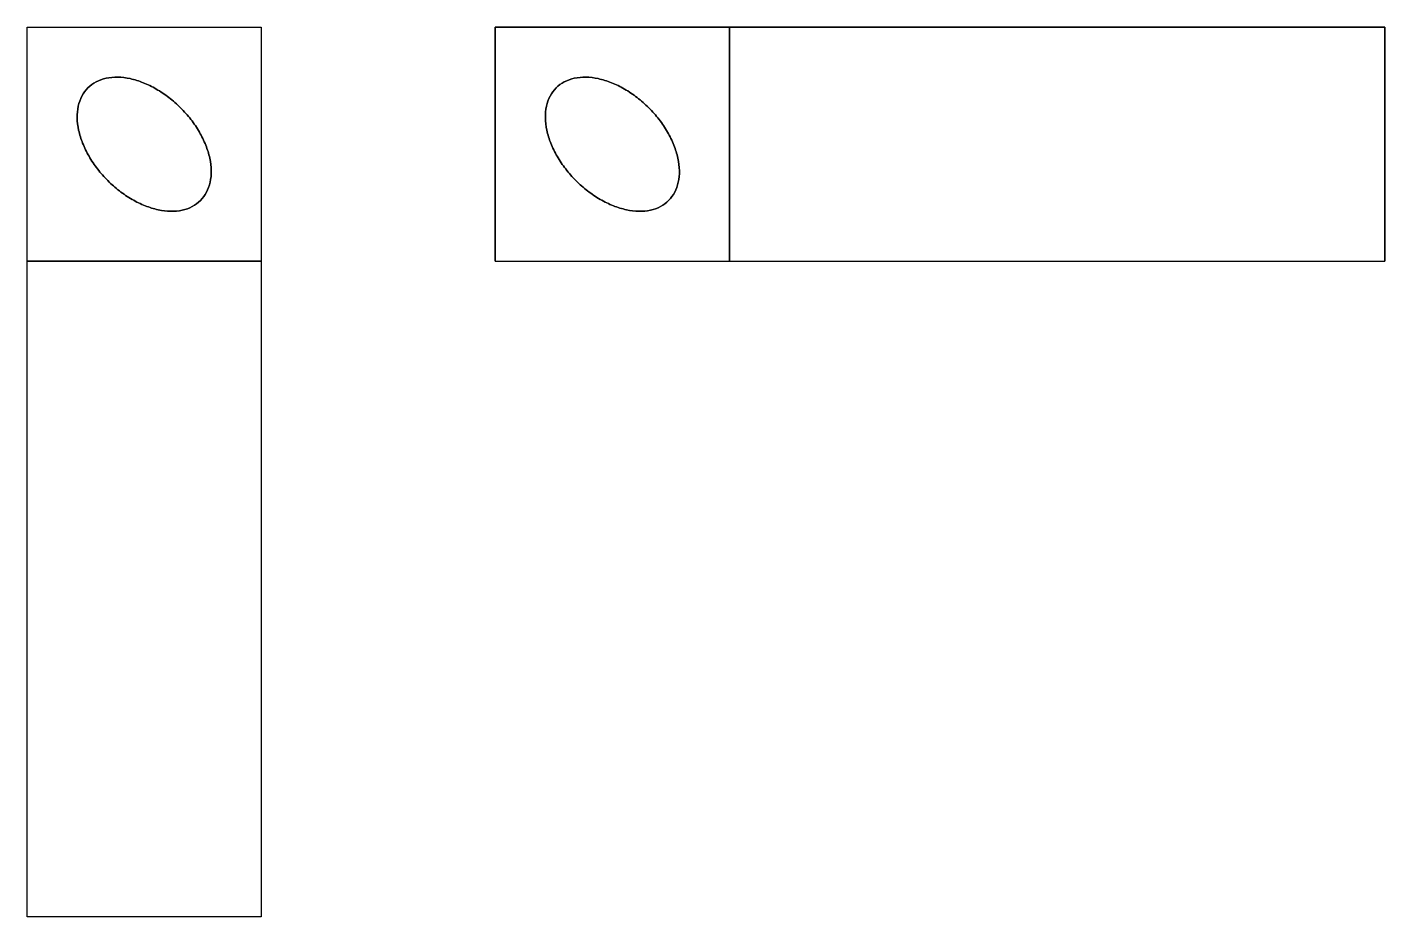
# Model space of a CAD drawing. Extents: x 12 to 302, y -95 to 95.
import ezdxf

# ---------------------------------------------------------------- set-up
doc = ezdxf.new("R2010")
doc.units = 0
doc.layers.add('1', color=7, linetype='CONTINUOUS')

# ---------------------------------------------------------------- blocks, each defined once
blk = doc.blocks.new('*M0')
at = {"layer": '1', "color": 7, "linetype": 'CONTINUOUS'}
for p, q in [((12.97919, 37.02082, 16), (12.97919, 37.02082, 32)), ((32.77818, 32.77817, 16), (32.77818, 32.77817, 32)), ((17.22182, 17.22183, 16), (17.22182, 17.22183, 32)), ((37.02081, 12.97918, 16), (37.02081, 12.97918, 32))]:
    blk.add_line(p, q, dxfattribs=at)
at = {"layer": '1', "color": 7, "linetype": 'CONTINUOUS', "extrusion": (0, 0, -1)}
blk.add_lwpolyline([(-12.979185, 37.020815, 0.074699), (-14.727608, 38.307285, 0.067898), (-16.870793, 39.082364, 0.058074), (-19.32638, 39.316265, 0.048798), (-22, 39, 0.04158), (-24.788909, 38.145723, 0.03657), (-27.585929, 36.786263, 0.033478), (-30.283574, 34.973864, 0.032012), (-32.778175, 32.778175, 0.032012), (-34.973864, 30.283574, 0.033478), (-36.786263, 27.585929, 0.03657), (-38.145723, 24.788909, 0.04158), (-39, 22, 0.048798), (-39.316265, 19.32638, 0.058074), (-39.082364, 16.870793, 0.067898), (-38.307285, 14.727608, 0.074699), (-37.020815, 12.979185, 0.074699), (-35.272392, 11.692715, 0.067898), (-33.129207, 10.917636, 0.058074), (-30.67362, 10.683735, 0.048798), (-28, 11, 0.04158), (-25.211091, 11.854277, 0.03657), (-22.414071, 13.213737, 0.033478), (-19.716426, 15.026136, 0.032012), (-17.221825, 17.221825, 0.032012), (-15.026136, 19.716426, 0.033478), (-13.213737, 22.414071, 0.03657), (-11.854277, 25.211091, 0.04158), (-11, 28, 0.048798), (-10.683735, 30.67362, 0.058074), (-10.917636, 33.129207, 0.067898), (-11.692715, 35.272392, 0.074699), (-12.979185, 37.020815, 0.074699)], format="xyb", dxfattribs=at)
at = {"layer": '1', "color": 7, "linetype": 'CONTINUOUS'}
blk.add_lwpolyline([(32.778175, 32.778175, 0.032012), (30.283574, 34.973864, 0.033478), (27.585929, 36.786263, 0.03657), (24.788909, 38.145723, 0.04158), (22, 39, 0.048798), (19.32638, 39.316265, 0.058074), (16.870793, 39.082364, 0.067898), (14.727608, 38.307285, 0.074699), (12.979185, 37.020815, 0.074699), (11.692715, 35.272392, 0.067898), (10.917636, 33.129207, 0.058074), (10.683735, 30.67362, 0.048798), (11, 28, 0.04158), (11.854277, 25.211091, 0.03657), (13.213737, 22.414071, 0.033478), (15.026136, 19.716426, 0.032012), (17.221825, 17.221825, 0.032012), (19.716426, 15.026136, 0.033478), (22.414071, 13.213737, 0.03657), (25.211091, 11.854277, 0.04158), (28, 11, 0.048798), (30.67362, 10.683735, 0.058074), (33.129207, 10.917636, 0.067898), (35.272392, 11.692715, 0.074699), (37.020815, 12.979185, 0.074699), (38.307285, 14.727608, 0.067898), (39.082364, 16.870793, 0.058074), (39.316265, 19.32638, 0.048798), (39, 22, 0.04158), (38.145723, 24.788909, 0.03657), (36.786263, 27.585929, 0.033478), (34.973864, 30.283574, 0.032012), (32.778175, 32.778175, 0.032012)], format="xyb", dxfattribs=at)
blk = doc.blocks.new('*M1')
at = {"layer": '1', "color": 7, "linetype": 'CONTINUOUS'}
for p, q in [((0, 50, 16), (0, 0, 16)), ((50, 50, 16), (0, 50, 16)), ((50, 50, 16), (50, 0, 16)), ((0, 0, 16), (50, 0, 16))]:
    blk.add_line(p, q, dxfattribs=at)
blk = doc.blocks.new('*M2')
at = {"layer": '1', "color": 7, "linetype": 'CONTINUOUS'}
for p, q in [((50, 50), (50, 50, 16)), ((50, 0), (50, 50)), ((50, 0, 16), (50, 0))]:
    blk.add_line(p, q, dxfattribs=at)
blk = doc.blocks.new('*M3')
at = {"layer": '1', "color": 7, "linetype": 'CONTINUOUS'}
for name in ['*M1', '*M2']:
    blk.add_blockref(name, (0, 0), dxfattribs=at)
blk = doc.blocks.new('*M4')
at = {"layer": '1', "color": 7, "linetype": 'CONTINUOUS'}
for name in ['*M3', '*M0']:
    blk.add_blockref(name, (0, 0), dxfattribs=at)
blk = doc.blocks.new('*M5')
at = {"layer": '1', "color": 7, "linetype": 'CONTINUOUS'}
for p, q in [((80, 50, 16), (80, 50, 32)), ((80, 50, 32), (270, 50, 32)), ((80, 0, 32), (80, 50, 32)), ((270, 50), (130, 50)), ((270, 0), (270, 50)), ((270, 50), (270, 50, 32)), ((270, 50, 32), (270, 0, 32)), ((80, 0, 32), (270, 0, 32)), ((80, 0, 16), (80, 0, 32)), ((130, 0), (270, 0)), ((270, 0), (270, 0, 32))]:
    blk.add_line(p, q, dxfattribs=at)
blk = doc.blocks.new('*M6')
at = {"layer": '1', "color": 7, "linetype": 'CONTINUOUS'}
for name, p in [('*M4', (0, 0)), ('*M5', (-80, 0))]:
    blk.add_blockref(name, p, dxfattribs=at)
blk = doc.blocks.new('*M7')
at = {"layer": '1', "color": 7, "linetype": 'CONTINUOUS'}
for p, q in [((12.97918, 37.02081, 16), (12.97918, 37.02081, 32)), ((32.77817, 32.77818, 16), (32.77817, 32.77818, 32)), ((17.22183, 17.22182, 16), (17.22183, 17.22182, 32)), ((37.02082, 12.97919, 16), (37.02082, 12.97919, 32))]:
    blk.add_line(p, q, dxfattribs=at)
at = {"layer": '1', "color": 7, "linetype": 'CONTINUOUS', "extrusion": (0, 0, -1)}
blk.add_lwpolyline([(-32.778175, 32.778175, 0.032012), (-34.973864, 30.283574, 0.033478), (-36.786263, 27.585929, 0.03657), (-38.145723, 24.788909, 0.04158), (-39, 22, 0.048798), (-39.316265, 19.32638, 0.058074), (-39.082364, 16.870793, 0.067898), (-38.307285, 14.727608, 0.074699), (-37.020815, 12.979185, 0.074699), (-35.272392, 11.692715, 0.067898), (-33.129207, 10.917636, 0.058074), (-30.67362, 10.683735, 0.048798), (-28, 11, 0.04158), (-25.211091, 11.854277, 0.03657), (-22.414071, 13.213737, 0.033478), (-19.716426, 15.026136, 0.032012), (-17.221825, 17.221825, 0.032012), (-15.026136, 19.716426, 0.033478), (-13.213737, 22.414071, 0.03657), (-11.854277, 25.211091, 0.04158), (-11, 28, 0.048798), (-10.683735, 30.67362, 0.058074), (-10.917636, 33.129207, 0.067898), (-11.692715, 35.272392, 0.074699), (-12.979185, 37.020815, 0.074699), (-14.727608, 38.307285, 0.067898), (-16.870793, 39.082364, 0.058074), (-19.32638, 39.316265, 0.048798), (-22, 39, 0.04158), (-24.788909, 38.145723, 0.03657), (-27.585929, 36.786263, 0.033478), (-30.283574, 34.973864, 0.032012), (-32.778175, 32.778175, 0.032012)], format="xyb", dxfattribs=at)
at = {"layer": '1', "color": 7, "linetype": 'CONTINUOUS'}
blk.add_lwpolyline([(32.778175, 32.778175, 0.032012), (30.283574, 34.973864, 0.033478), (27.585929, 36.786263, 0.03657), (24.788909, 38.145723, 0.04158), (22, 39, 0.048798), (19.32638, 39.316265, 0.058074), (16.870793, 39.082364, 0.067898), (14.727608, 38.307285, 0.074699), (12.979185, 37.020815, 0.074699), (11.692715, 35.272392, 0.067898), (10.917636, 33.129207, 0.058074), (10.683735, 30.67362, 0.048798), (11, 28, 0.04158), (11.854277, 25.211091, 0.03657), (13.213737, 22.414071, 0.033478), (15.026136, 19.716426, 0.032012), (17.221825, 17.221825, 0.032012), (19.716426, 15.026136, 0.033478), (22.414071, 13.213737, 0.03657), (25.211091, 11.854277, 0.04158), (28, 11, 0.048798), (30.67362, 10.683735, 0.058074), (33.129207, 10.917636, 0.067898), (35.272392, 11.692715, 0.074699), (37.020815, 12.979185, 0.074699), (38.307285, 14.727608, 0.067898), (39.082364, 16.870793, 0.058074), (39.316265, 19.32638, 0.048798), (39, 22, 0.04158), (38.145723, 24.788909, 0.03657), (36.786263, 27.585929, 0.033478), (34.973864, 30.283574, 0.032012), (32.778175, 32.778175, 0.032012)], format="xyb", dxfattribs=at)
blk = doc.blocks.new('*M8')
at = {"layer": '1', "color": 7, "linetype": 'CONTINUOUS'}
for p, q in [((0, 50, 16), (50, 50, 16)), ((0, 0, 16), (0, 50, 16)), ((50, 50, 16), (50, 0, 16)), ((0, 0, 16), (50, 0, 16)), ((0, 0, 32), (0, 0, 16)), ((50, 0, 32), (0, 0, 32)), ((50, 0, 16), (50, 0, 32))]:
    blk.add_line(p, q, dxfattribs=at)
blk = doc.blocks.new('*M9')
at = {"layer": '1', "color": 7, "linetype": 'CONTINUOUS'}
for p, q in [((0, 50), (0, 50, 16)), ((0, -140), (0, 50)), ((0, 50), (50, 50)), ((50, 50), (50, -140)), ((50, 50), (50, 50, 16)), ((0, -140, 32), (0, 0, 32)), ((50, 0, 32), (50, -140, 32)), ((50, -140, 32), (0, -140, 32)), ((0, -140), (0, -140, 32)), ((50, -140), (0, -140)), ((50, -140), (50, -140, 32))]:
    blk.add_line(p, q, dxfattribs=at)
blk = doc.blocks.new('*M10')
at = {"layer": '1', "color": 7, "linetype": 'CONTINUOUS'}
for name in ['*M8', '*M9']:
    blk.add_blockref(name, (0, 0), dxfattribs=at)
blk = doc.blocks.new('*M11')
at = {"layer": '1', "color": 7, "linetype": 'CONTINUOUS'}
for name in ['*M10', '*M7']:
    blk.add_blockref(name, (0, 0), dxfattribs=at)

msp = doc.modelspace()

# ---------------------------------------------------------------- block references
at = {"layer": '1', "color": 7, "linetype": 'CONTINUOUS'}
for name, p in [('*M11', (11.75852, 44.8305, -10)), ('*M6', (111.75852, 44.8305, -10))]:
    msp.add_blockref(name, p, dxfattribs=at)

doc.saveas('drawing.dxf')
